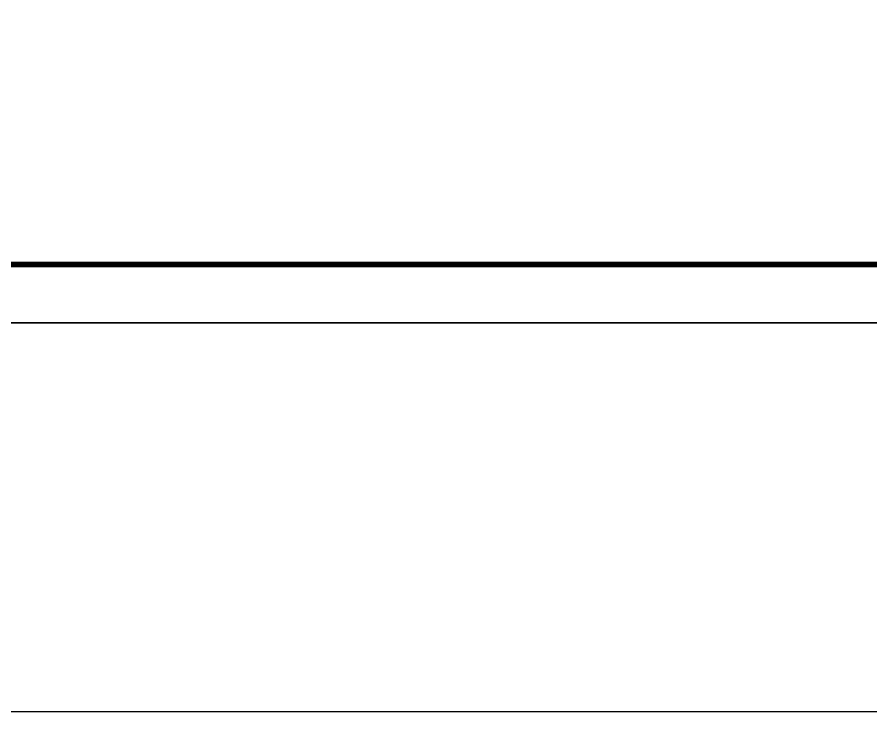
# Model space of a CAD drawing. Header units: millimetres. Extents: x -633009578 to 5705885, y -633235091 to 2571734.
# Drawn here: x 3384020 to 3427861, y 1815059 to 1850704 of the extents above; entities that cross this region are included whole.
import ezdxf
from ezdxf.enums import TextEntityAlignment as Align

# ---------------------------------------------------------------- set-up
doc = ezdxf.new("R2010")
doc.units = ezdxf.units.MM
doc.header["$LTSCALE"] = 1000
doc.header["$MEASUREMENT"] = 0
doc.layers.get('0').update_dxf_attribs({"color": 9})
for name, color, linetype in [('3T_WOOD', 21, 'Continuous'), ('设备-箱柜', 3, 'Continuous'), ('院图签、封面151013$0$PUB_TITLE', 153, 'Continuous'), ('院图签、封面151013$0$图签文字', 4, 'Continuous')]:
    doc.layers.add(name, color=color, linetype=linetype)
doc.styles.add('院图签、封面151013$0$-宋体', font='simhei.ttf', dxfattribs={"width": 0.8})

# ---------------------------------------------------------------- blocks, each defined once
blk = doc.blocks.new('建筑图框_A1')
at = {"layer": '院图签、封面151013$0$PUB_TITLE'}
blk.add_lwpolyline([(0, 0), (84100, 0), (84100, 59400), (0, 59400)], close=True, dxfattribs=at)
at = {"layer": '院图签、封面151013$0$PUB_TITLE', "const_width": 100}
blk.add_lwpolyline([(2500, 1000), (83100, 1000), (83100, 58400), (2500, 58400)], close=True, dxfattribs=at)
at = {"layer": '院图签、封面151013$0$图签文字', "color": 6, "style": '院图签、封面151013$0$-宋体'}
for tag, height, width, p in [('工程主持人', 400, 0.8, (79991, 29506)), ('审定', 400, 0.8, (79991, 28706)), ('审核', 400, 0.8, (79991, 27906)), ('专业负责人', 400, 0.8, (79991, 27106)), ('校对', 400, 0.8, (79991, 26306)), ('设计', 400, 0.8, (79991, 25506)), ('方案设计人', 400, 0.8, (79991, 24707)), ('工程编号', 300, 0.7, (81000, 8700)), ('版次', 300, 0.7, (78738, 3006)), ('日期', 300, 0.7, (82038, 3000)), ('图号', 200, 0.7, (82538, 2400)), ('比例', 300, 0.7, (78738, 2200)), ('图号_X施', 300, 0.7, (81538, 2200)), ('图号_总数', 200, 0.7, (82538, 2000))]:
    blk.add_attdef(tag, text='', height=height, dxfattribs=dict(at, width=width)).set_placement(p, align=Align.MIDDLE_CENTER)
at = {"layer": '院图签、封面151013$0$图签文字', "color": 6, "style": '院图签、封面151013$0$-宋体', "width": 0.7}
for tag, p in [('建设单位_001', (80936, 7446)), ('工程名称_001', (80934, 6045)), ('图名_001', (79743, 4060))]:
    blk.add_attdef(tag, p, '', height=300, dxfattribs=at)

msp = doc.modelspace()

# ---------------------------------------------------------------- linework, layer by layer
at = {"elevation": 0}
msp.add_lwpolyline([(2725055.4, 2013212), (4008204.7, 2013212), (4008204.7, 1835012), (2725055.4, 1835012)], close=True, dxfattribs=at)
at = {"layer": '3T_WOOD', "elevation": 0}
msp.add_lwpolyline([(2974832.1, 2253885), (3772422.7, 2253885), (3772422.7, 1815059), (2974832.1, 1815059)], close=True, dxfattribs=at)

# ---------------------------------------------------------------- block references
at = {"layer": '设备-箱柜', "xscale": 3, "yscale": 3}
msp.add_blockref('建筑图框_A1', (3229655.4, 1835012, 0), dxfattribs=at)

doc.saveas('drawing.dxf')
